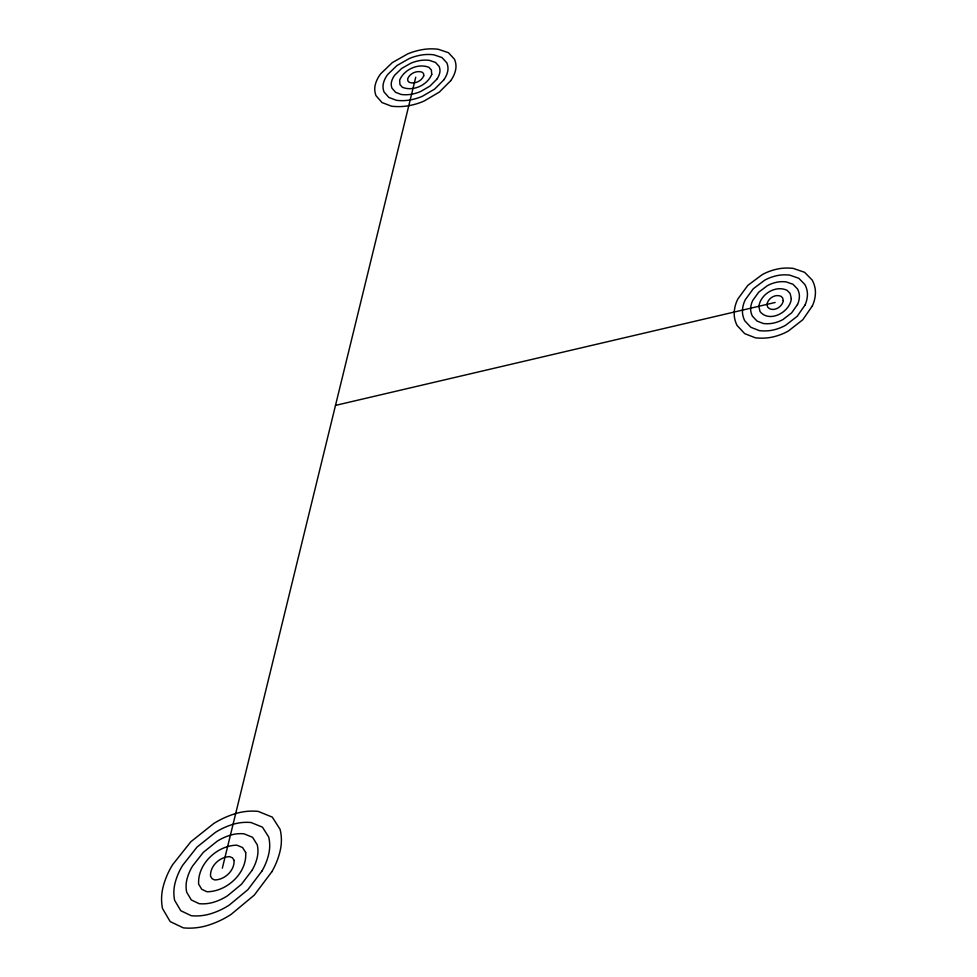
<?xml version="1.0" encoding="UTF-8"?>
<svg xmlns="http://www.w3.org/2000/svg" width="977" height="977" viewBox="0 0 977 977"><rect width="100%" height="100%" fill="white"/><g stroke="black" fill="none" stroke-linecap="round" stroke-linejoin="round"><path stroke-width="1.47" d="M222.329 868.223L415.738 77.244M335.502 405.394L775.152 302.467M245.691 852.53C247.193 872.986 226.896 891.683 206.965 891.757L201.738 889.29L198.636 884.136C197.403 863.986 217.163 845.447 236.849 845.178L242.565 847.511L245.691 852.53M234.053 860.346C234.773 870.568 224.649 879.898 214.684 879.935L212.082 878.714L210.531 876.149C209.872 866.062 219.776 856.78 229.619 856.646L232.489 857.818L234.053 860.346M791.333 298.681C790.063 312.042 769.607 323.314 760.033 311.578L758.86 306.277C760.668 294.053 775.555 284.942 787.047 290.291L790.112 293.454L791.333 298.681M783.249 300.574C782.601 307.23 772.404 312.848 767.604 307.01L767.018 304.372C767.898 298.241 775.372 293.674 781.124 296.361L782.65 297.948L783.249 300.574M431.749 74.374C427.438 85.121 413.186 91.74 402.377 87.283L399.947 84.547L399.654 80.138C404.063 69.477 418.107 62.992 428.952 67.34L431.37 70.026L431.749 74.374M423.749 75.815C421.588 81.164 414.48 84.474 409.082 82.251L407.861 80.883L407.702 78.685C409.9 73.348 416.935 70.1 422.369 72.286L423.578 73.629L423.749 75.815M812.327 305.948L802.764 319.772L788.488 330.91A65.544 46.371 17.5 0 1 773.357 336.845A44.747 31.789 18 0 1 755.355 337.81L744.694 333.633L737.037 325.426A42.426 30.202 18.7 0 1 734.24 312.042A66.583 47.25 19.3 0 1 737.867 298.974L747.845 285.357L762.121 274.696A66.314 46.798 19.4 0 1 776.874 269.151A41.987 29.493 18.9 0 1 793.239 268.394L804.608 272.314L812.241 280.118A41.742 29.286 18.2 0 1 815.429 293.039A65.276 45.943 17.6 0 1 812.327 305.948M804.901 305.251L797.22 316.292L785.801 325.158A52.489 37.126 17.7 0 1 773.723 329.884A35.783 25.402 18.1 0 1 759.373 330.641L750.873 327.307L744.743 320.786A33.89 24.083 18.7 0 1 742.471 310.112A53.161 37.688 19.2 0 1 745.329 299.67L753.279 288.765L764.698 280.191A52.978 37.407 19.2 0 1 776.532 275.734A33.609 23.631 18.8 0 1 789.672 275.111L798.795 278.274L804.901 284.539A33.438 23.497 18.2 0 1 807.429 294.907A52.318 36.857 17.8 0 1 804.901 305.251M797.464 304.555L791.675 312.823L783.114 319.442A39.41 27.869 17.9 0 1 774.077 322.96A26.831 19.027 18.2 0 1 763.355 323.521L757.004 321.042L752.4 316.169A25.378 18.013 18.6 0 1 750.678 308.195A39.788 28.186 19 0 1 752.791 300.366L758.726 292.172L767.299 285.724A39.678 28.028 19 0 1 776.19 282.353A25.219 17.757 18.7 0 1 786.082 281.877L792.945 284.258L797.525 288.984A25.121 17.684 18.3 0 1 799.394 296.788A39.312 27.71 17.9 0 1 797.464 304.555M271.862 871.728L254.301 895.091L231.109 914.387A85.878 78.502 -11.6 0 1 208.406 925.17A58.657 54.089 -12.6 0 1 183.383 927.881L170.181 921.592L162.475 908.451A55.469 51.769 -11.8 0 1 163.22 886.481A86.611 81.433 -8.6 0 1 172.611 864.706L190.833 841.759L213.816 823.464A85.952 80.602 -5.7 0 1 235.689 813.56A54.407 50.486 -5.3 0 1 258.136 811.374L272.278 817.102L280.118 829.388A54.223 49.803 -7 0 1 280.265 850.332A85.207 77.745 -9.6 0 1 271.862 871.728M261.97 871.032L247.865 889.681L229.326 905.032A68.695 62.955 -11.2 0 1 211.24 913.593A46.847 43.232 -11.9 0 1 191.321 915.73L180.794 910.735L174.614 900.293A44.27 41.254 -11.2 0 1 175.139 882.793A69.159 64.824 -8.7 0 1 182.577 865.414L197.085 847.022L215.502 832.306A68.744 64.299 -6.5 0 1 233.063 824.319A43.586 40.436 -6.1 0 1 251.101 822.536L262.459 827.153L268.712 837.045A43.464 39.984 -7.4 0 1 268.773 853.886A68.268 62.467 -9.5 0 1 261.97 871.032M252.066 870.324L241.453 884.295L227.568 895.75A51.512 47.336 -10.7 0 1 214.048 902.113A35.087 32.4 -11.2 0 1 199.186 903.688L191.309 899.964L186.668 892.184A33.12 30.812 -10.6 0 1 186.998 879.129A51.781 48.374 -8.8 0 1 192.518 866.111L203.375 852.298L217.187 841.209A51.537 48.093 -7.2 0 1 230.413 835.164A32.742 30.36 -6.9 0 1 244.006 833.808L252.554 837.289L257.244 844.763A32.668 30.104 -7.8 0 1 257.232 857.452A51.268 47.055 -9.4 0 1 252.066 870.324M450.629 80.773L439.381 92.07L424.091 101.046A60.244 40.02 7.3 0 1 408.789 105.699A41.071 27.441 7.5 0 1 391.508 106.2L382.007 102.548L375.962 95.636A38.848 26.11 7.9 0 1 375.339 84.498A60.83 40.924 8.4 0 1 380.761 73.715L392.351 62.589L407.58 53.967A60.574 40.582 8.6 0 1 422.504 49.607A38.421 25.573 8.4 0 1 438.221 49.253L448.455 52.709L454.537 59.316A38.286 25.353 8 0 1 455.575 70.1A59.988 39.703 7.5 0 1 450.629 80.773M443.656 80.065L434.643 89.09L422.406 96.247A48.215 32.058 7.4 0 1 410.193 99.947A32.827 21.934 7.6 0 1 396.418 100.326L388.834 97.431L383.998 91.911A31.032 20.822 7.9 0 1 383.46 83.045A48.594 32.632 8.3 0 1 387.771 74.423L397.004 65.508L409.192 58.583A48.423 32.412 8.5 0 1 421.16 55.078A30.763 20.48 8.3 0 1 433.788 54.785L441.995 57.558L446.855 62.87A30.666 20.346 8 0 1 447.661 71.529A48.044 31.85 7.6 0 1 443.656 80.065M436.682 79.357L429.904 86.123L420.733 91.459A36.173 24.071 7.6 0 1 411.598 94.219A24.608 16.438 7.7 0 1 401.303 94.5L395.624 92.339L391.997 88.223A23.24 15.571 7.9 0 1 391.569 81.592A36.393 24.401 8.2 0 1 394.769 75.131L401.669 68.439L410.816 63.224A36.296 24.278 8.4 0 1 419.817 60.574A23.082 15.376 8.2 0 1 429.318 60.342L435.486 62.43L439.137 66.436A23.033 15.302 8 0 1 439.711 72.945A36.088 23.961 7.7 0 1 436.682 79.357"/></g></svg>
